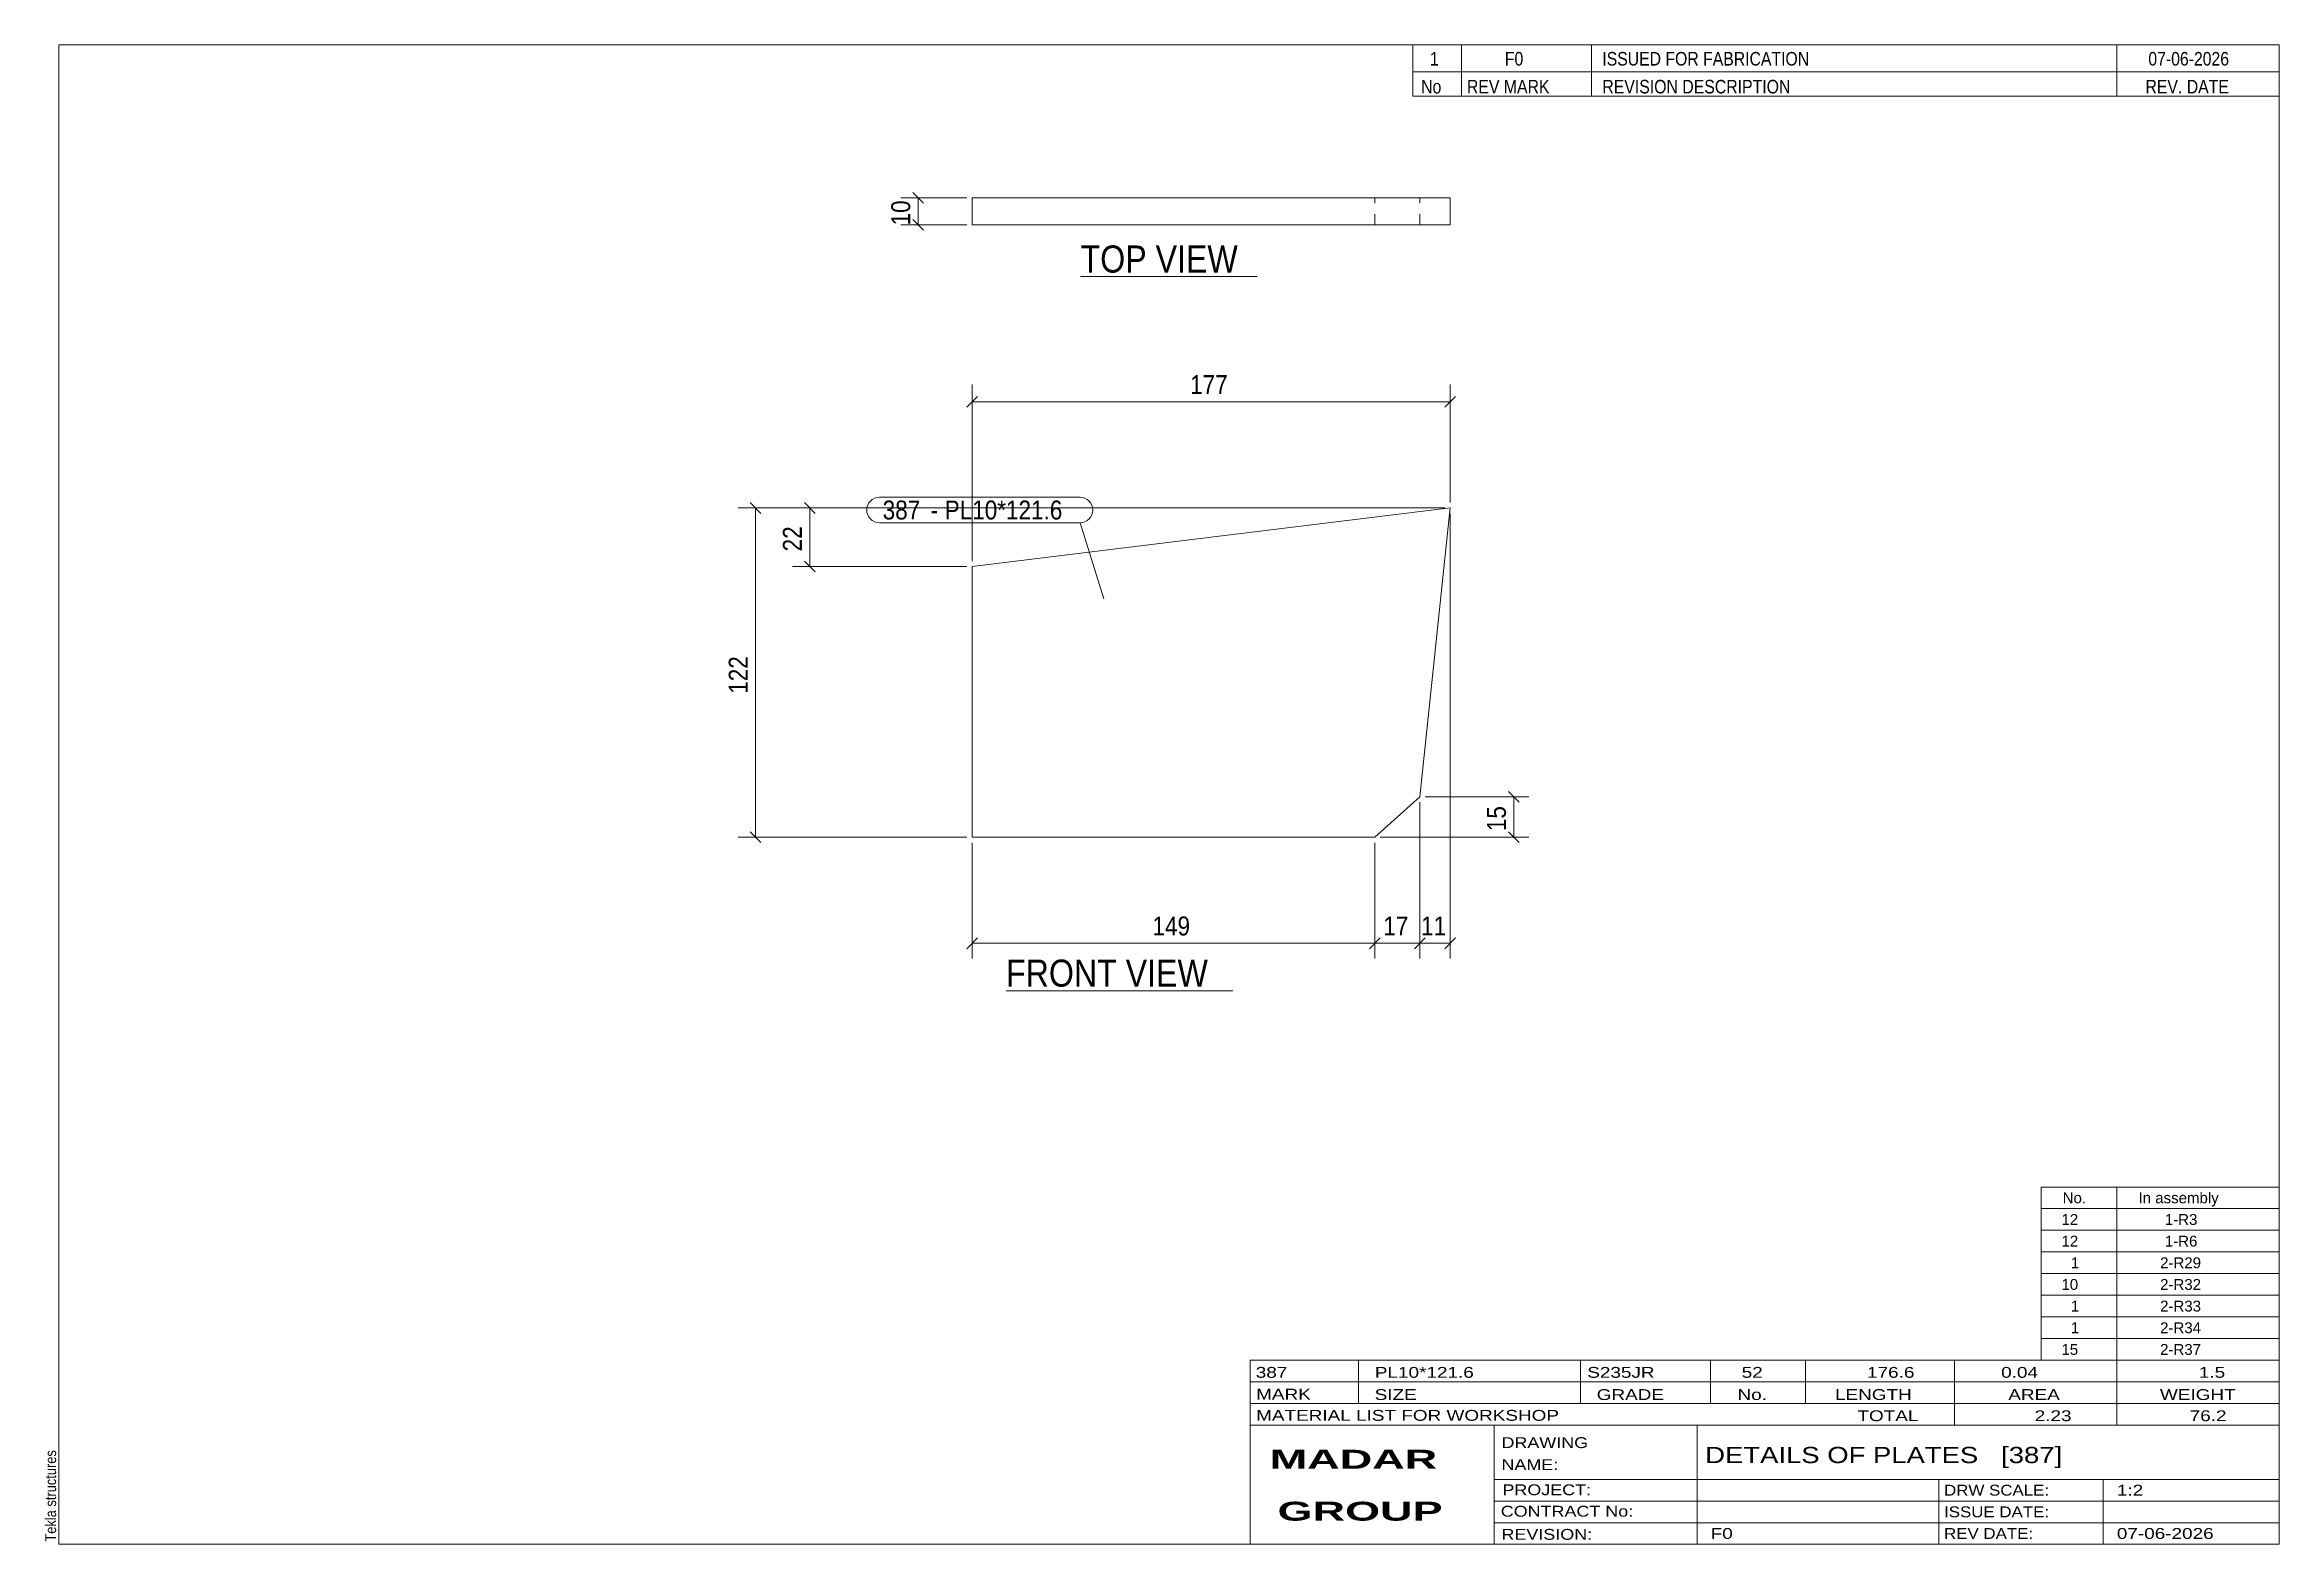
# Model space of a CAD drawing. Header units: millimetres. Extents: x 2 to 415, y 5 to 282.
import ezdxf

# ---------------------------------------------------------------- set-up
doc = ezdxf.new("R2010")
doc.units = ezdxf.units.MM
doc.linetypes.add('XKITLINE00', pattern=[0])
doc.linetypes.add('XKITLINE02', pattern=[4, 2, -2])
for name, color, linetype, lineweight in [('Dimensions', 7, 'Continuous', 0), ('DrawingSheet', 5, 'Continuous', 0), ('OtherObjectType', 7, 'Continuous', 0), ('Part', 2, 'Continuous', 0), ('PartMark', 7, 'Continuous', 0)]:
    doc.layers.add(name, color=color, linetype=linetype, lineweight=lineweight)
doc.styles.add('ARIAL', font='ARIAL.TTF')
doc.styles.add('ARIAL_BOLD', font='ARIALBD.TTF')
doc.styles.add('ARIAL_NARROW', font='ARIALN.TTF')

# ---------------------------------------------------------------- blocks, each defined once
blk = doc.blocks.new('*A1')
at = {"layer": 'Part', "color": 2, "linetype": 'XKITLINE00', "lineweight": 0}
for p, q in [((173.65, 185.6), (261.93, 196.42)), ((261.93, 196.42), (256.3, 143.06)), ((173.65, 135.6), (173.65, 185.6)), ((256.3, 143.06), (248.01, 135.6)), ((248.01, 135.6), (173.65, 135.6))]:
    blk.add_line(p, q, dxfattribs=at)
blk = doc.blocks.new('*A2')
at = {"layer": 'Part', "color": 2, "linetype": 'XKITLINE00', "lineweight": 0}
for p, q in [((261.93, 253.7), (173.65, 253.7)), ((173.65, 248.7), (173.65, 253.7)), ((261.93, 248.7), (261.93, 253.7)), ((173.65, 248.7), (261.93, 248.7))]:
    blk.add_line(p, q, dxfattribs=at)
at = {"layer": 'Part', "color": 7, "linetype": 'XKITLINE02', "lineweight": 0}
for p, q in [((173.65, 253.7), (173.65, 248.7)), ((248.01, 248.7), (248.01, 253.7)), ((256.3, 248.7), (256.3, 253.7))]:
    blk.add_line(p, q, dxfattribs=at)
blk = doc.blocks.new('*A3')
at = {"layer": 'DrawingSheet', "color": 5, "linetype": 'XKITLINE00', "lineweight": 0}
for p, q in [((415, 282), (5, 282)), ((5, 282), (5, 5)), ((415, 5), (415, 282)), ((5, 5), (415, 5))]:
    blk.add_line(p, q, dxfattribs=at)
at = {"layer": 'DrawingSheet', "color": 5, "style": 'ARIAL', "width": 0.85}
blk.add_text('Tekla structures', height=2, rotation=90, dxfattribs=at).set_placement((4.5, 5.5))
blk = doc.blocks.new('*A4')
at = {"layer": 'OtherObjectType', "color": 7, "linetype": 'XKITLINE00', "lineweight": 0}
for p, q in [((371, 71), (415, 71)), ((371, 67), (371, 71)), ((385, 67), (385, 71)), ((415, 67), (415, 71)), ((371, 67), (415, 67)), ((371, 63), (371, 67)), ((385, 63), (385, 67)), ((415, 63), (415, 67)), ((371, 63), (415, 63)), ((371, 59), (371, 63)), ((385, 59), (385, 63)), ((415, 59), (415, 63)), ((371, 59), (415, 59)), ((371, 55), (371, 59)), ((385, 55), (385, 59)), ((415, 55), (415, 59)), ((371, 55), (415, 55)), ((371, 51), (371, 55)), ((385, 51), (385, 55)), ((415, 51), (415, 55)), ((371, 51), (415, 51)), ((371, 47), (371, 51)), ((385, 47), (385, 51)), ((415, 47), (415, 51)), ((371, 47), (415, 47)), ((371, 43), (371, 47)), ((385, 43), (385, 47)), ((415, 43), (415, 47)), ((371, 43), (415, 43)), ((371, 39), (371, 43)), ((385, 39), (385, 43)), ((415, 39), (415, 43)), ((371, 39), (415, 39))]:
    blk.add_line(p, q, dxfattribs=at)
at = {"layer": 'OtherObjectType', "color": 7, "style": 'ARIAL_NARROW', "width": 1.211571}
for s, p in [('12', (374.77, 64)), ('No.', (375, 68)), ('In assembly', (389, 68)), ('1-R3', (393.86, 64)), ('12', (374.77, 60)), ('1-R6', (393.86, 60)), ('1', (376.5, 56)), ('2-R29', (392.99, 56)), ('10', (374.77, 52)), ('2-R32', (392.99, 52)), ('1', (376.5, 48)), ('2-R33', (392.99, 48)), ('1', (376.5, 44)), ('2-R34', (392.99, 44)), ('15', (374.77, 40)), ('2-R37', (392.99, 40))]:
    blk.add_text(s, height=2, dxfattribs=at).set_placement(p)
blk = doc.blocks.new('*A5')
at = {"layer": 'OtherObjectType', "color": 7, "linetype": 'XKITLINE00', "lineweight": 0}
for p, q in [((255, 282), (415, 282)), ((415, 282), (255, 282)), ((255, 282), (255, 277)), ((264, 282), (264, 277)), ((288, 282), (288, 277)), ((385, 282), (385, 277)), ((415, 282), (415, 277)), ((255, 277), (415, 277)), ((255, 277), (255, 272.5)), ((255, 277), (415, 277)), ((264, 277), (264, 272.5)), ((288, 277), (288, 272.5)), ((385, 277), (385, 272.5)), ((415, 277), (415, 272.5)), ((415, 272.5), (255, 272.5))]:
    blk.add_line(p, q, dxfattribs=at)
at = {"layer": 'OtherObjectType', "color": 7, "style": 'ARIAL_NARROW'}
for s, width, p in [('1', 1.017001, (258.16, 278.15)), ('F0', 1.017001, (272, 278.15)), ('ISSUED FOR FABRICATION', 1.017001, (290, 278.15)), ('07-06-2026', 1.017001, (390.82, 278.15)), ('No', 1.02, (256.54, 273)), ('REV MARK', 1.02, (265, 273)), ('REVISION DESCRIPTION', 1.02, (290, 273)), ('REV. DATE', 1.02, (390.28, 273))]:
    blk.add_text(s, height=2.5, dxfattribs=dict(at, width=width)).set_placement(p)
blk = doc.blocks.new('*A6')
at = {"layer": 'OtherObjectType', "color": 7, "linetype": 'XKITLINE00', "lineweight": 0}
for p, q in [((225, 39), (415, 39)), ((225, 39), (225, 35)), ((225, 39), (415, 39)), ((245, 35), (245, 39)), ((286, 35), (286, 39)), ((310, 35), (310, 39)), ((327.5, 35), (327.5, 39)), ((355, 35), (355, 39)), ((385, 35), (385, 39)), ((415, 35), (415, 39)), ((225, 35), (415, 35)), ((225, 35), (225, 5)), ((225, 35), (415, 35)), ((245, 31), (245, 35)), ((286, 31), (286, 35)), ((310, 31), (310, 35)), ((327.5, 31), (327.5, 35)), ((355, 31), (355, 35)), ((385, 31), (385, 35)), ((415, 31), (415, 35)), ((225, 31), (415, 31)), ((355, 27), (355, 31)), ((385, 27), (385, 31)), ((415, 27), (415, 31)), ((225, 27), (415, 27)), ((270, 21), (270, 27)), ((307.5, 17), (307.5, 27)), ((415, 21), (415, 27)), ((270, 21), (270, 5)), ((415, 17), (415, 21)), ((270, 17), (415, 17)), ((307.5, 5), (307.5, 17)), ((352.16, 13), (352.16, 17)), ((382.5, 5), (382.5, 17)), ((415, 13), (415, 17)), ((270, 13), (415, 13)), ((352.16, 5), (352.16, 13)), ((415, 9), (415, 13)), ((270, 9), (415, 9)), ((415, 5), (415, 9)), ((225, 5), (415, 5)), ((262.5, 5), (415, 5))]:
    blk.add_line(p, q, dxfattribs=at)
at = {"layer": 'OtherObjectType', "color": 7, "style": 'ARIAL_NARROW'}
for s, height, width, p in [('387', 2, 1.525501, (226.01, 35.76)), ('PL10*121.6', 2, 1.525501, (248, 35.76)), ('S235JR', 2, 1.525501, (287.22, 35.76)), ('52', 2, 1.525501, (315.73, 35.76)), ('176.6', 2, 1.525501, (338.88, 35.76)), ('0.04', 2, 1.525501, (363.64, 35.76)), ('1.5', 2, 1.525501, (400.14, 35.76)), ('MARK', 2, 1.525501, (226.08, 31.73)), ('SIZE', 2, 1.525501, (247.96, 31.66)), ('GRADE', 2, 1.525501, (288.96, 31.66)), ('No.', 2, 1.525501, (314.96, 31.66)), ('LENGTH', 2, 1.525501, (332.96, 31.66)), ('AREA', 2, 1.525501, (364.96, 31.66)), ('WEIGHT', 2, 1.525501, (392.96, 31.66)), ('MATERIAL LIST FOR WORKSHOP', 2, 1.525501, (226.08, 27.82)), ('TOTAL', 2, 1.525501, (337.1, 27.75)), ('2.23', 2, 1.525501, (369.83, 27.75)), ('76.2', 2, 1.525501, (398.45, 27.75)), ('DRAWING', 2, 1.445, (271.38, 22.78)), ('NAME:', 2, 1.445, (271.38, 18.72)), ('DETAILS OF PLATES   [387]', 3, 1.474651, (309, 20)), ('PROJECT:', 2, 1.445, (271.55, 14.07)), ('DRW SCALE:', 2, 1.36, (353.1, 14)), ('1:2', 2, 1.525501, (385, 14)), ('CONTRACT No:', 2, 1.445, (271.25, 10.11)), ('ISSUE DATE:', 2, 1.36, (353.1, 10)), ('REVISION:', 2, 1.445, (271.38, 5.84)), ('F0', 2, 1.525501, (310, 6)), ('REV DATE:', 2, 1.36, (353.1, 6)), ('07-06-2026', 2, 1.525501, (385, 6))]:
    blk.add_text(s, height=height, dxfattribs=dict(at, width=width)).set_placement(p)
at = {"layer": 'OtherObjectType', "color": 1, "style": 'ARIAL_BOLD', "width": 1.7}
for s, p in [('MADAR ', (228.58, 18.97)), ('GROUP', (230.03, 9.37))]:
    blk.add_text(s, height=3.5, dxfattribs=at).set_placement(p)
blk = doc.blocks.new('*A7')
at = {"layer": 'Dimensions', "color": 7, "linetype": 'XKITLINE00', "lineweight": 0}
for p, q in [((173.65, 186.6), (173.65, 219.21)), ((261.93, 197.42), (261.93, 219.21)), ((174.64, 217), (172.66, 215.02)), ((173.65, 216.01), (261.93, 216.01)), ((262.92, 217), (260.94, 215.02))]:
    blk.add_line(p, q, dxfattribs=at)
at = {"layer": 'Dimensions', "color": 3}
for p in [(173.65, 216.01), (261.93, 216.01)]:
    blk.add_point(p, dxfattribs=at)
at = {"layer": 'Dimensions', "color": 3, "style": 'ARIAL', "width": 0.85}
blk.add_text('177', height=3.5, dxfattribs=at).set_placement((213.89, 217.46))
blk = doc.blocks.new('*A8')
at = {"layer": 'Dimensions', "color": 7, "linetype": 'XKITLINE00', "lineweight": 0}
for p, q in [((173.65, 134.6), (173.65, 113.21)), ((248.01, 134.6), (248.01, 113.21)), ((174.64, 117), (172.66, 115.02)), ((173.65, 116.01), (248.01, 116.01)), ((249, 117), (247.02, 115.02))]:
    blk.add_line(p, q, dxfattribs=at)
at = {"layer": 'Dimensions', "color": 3}
for p in [(173.65, 116.01), (248.01, 116.01)]:
    blk.add_point(p, dxfattribs=at)
at = {"layer": 'Dimensions', "color": 3, "style": 'ARIAL', "width": 0.85}
blk.add_text('149', height=3.5, dxfattribs=at).set_placement((206.94, 117.46))
blk = doc.blocks.new('*A9')
at = {"layer": 'Dimensions', "color": 7, "linetype": 'XKITLINE00', "lineweight": 0}
for p, q in [((256.3, 142.06), (256.3, 113.21)), ((248.01, 134.6), (248.01, 113.21)), ((249, 117), (247.02, 115.02)), ((248.01, 116.01), (256.3, 116.01)), ((257.29, 117), (255.31, 115.02))]:
    blk.add_line(p, q, dxfattribs=at)
at = {"layer": 'Dimensions', "color": 3}
for p in [(248.01, 116.01), (256.3, 116.01)]:
    blk.add_point(p, dxfattribs=at)
at = {"layer": 'Dimensions', "color": 3, "style": 'ARIAL', "width": 0.85}
blk.add_text('17', height=3.5, dxfattribs=at).set_placement((249.56, 117.46))
blk = doc.blocks.new('*A10')
at = {"layer": 'Dimensions', "color": 7, "linetype": 'XKITLINE00', "lineweight": 0}
for p, q in [((261.93, 195.42), (261.93, 113.21)), ((256.3, 142.06), (256.3, 113.21)), ((257.29, 117), (255.31, 115.02)), ((256.3, 116.01), (261.93, 116.01)), ((262.92, 117), (260.94, 115.02))]:
    blk.add_line(p, q, dxfattribs=at)
at = {"layer": 'Dimensions', "color": 3}
for p in [(256.3, 116.01), (261.93, 116.01)]:
    blk.add_point(p, dxfattribs=at)
at = {"layer": 'Dimensions', "color": 3, "style": 'ARIAL', "width": 0.85}
blk.add_text('11', height=3.5, dxfattribs=at).set_placement((256.52, 117.46))
blk = doc.blocks.new('*A11')
at = {"layer": 'Dimensions', "color": 7, "linetype": 'XKITLINE00', "lineweight": 0}
for p, q in [((260.93, 196.42), (130.45, 196.42)), ((132.66, 197.41), (134.64, 195.43)), ((133.65, 135.6), (133.65, 196.42)), ((132.66, 136.59), (134.64, 134.61)), ((172.65, 135.6), (130.45, 135.6))]:
    blk.add_line(p, q, dxfattribs=at)
at = {"layer": 'Dimensions', "color": 3}
for p in [(133.65, 196.42), (133.65, 135.6)]:
    blk.add_point(p, dxfattribs=at)
at = {"layer": 'Dimensions', "color": 3, "style": 'ARIAL', "width": 0.85}
blk.add_text('122', height=3.5, rotation=90.0002, dxfattribs=at).set_placement((132.2, 162.11))
blk = doc.blocks.new('*A12')
at = {"layer": 'Dimensions', "color": 7, "linetype": 'XKITLINE00', "lineweight": 0}
for p, q in [((257.3, 143.06), (276.45, 143.06)), ((272.66, 144.05), (274.64, 142.07)), ((273.65, 135.6), (273.65, 143.06)), ((272.66, 136.59), (274.64, 134.61)), ((249.01, 135.6), (276.45, 135.6))]:
    blk.add_line(p, q, dxfattribs=at)
at = {"layer": 'Dimensions', "color": 3}
for p in [(273.65, 143.06), (273.65, 135.6)]:
    blk.add_point(p, dxfattribs=at)
at = {"layer": 'Dimensions', "color": 3, "style": 'ARIAL', "width": 0.85}
blk.add_text('15', height=3.5, rotation=90.0002, dxfattribs=at).set_placement((272.2, 136.73))
blk = doc.blocks.new('*A13')
at = {"layer": 'Dimensions', "color": 7, "linetype": 'XKITLINE00', "lineweight": 0}
for p, q in [((260.93, 196.42), (140.45, 196.42)), ((142.66, 197.41), (144.64, 195.43)), ((143.65, 185.6), (143.65, 196.42)), ((142.66, 186.59), (144.64, 184.61)), ((172.65, 185.6), (140.45, 185.6))]:
    blk.add_line(p, q, dxfattribs=at)
at = {"layer": 'Dimensions', "color": 3}
for p in [(143.65, 196.42), (143.65, 185.6)]:
    blk.add_point(p, dxfattribs=at)
at = {"layer": 'Dimensions', "color": 3, "style": 'ARIAL', "width": 0.85}
blk.add_text('22', height=3.5, rotation=90.0002, dxfattribs=at).set_placement((142.2, 188.41))
blk = doc.blocks.new('*A14')
at = {"layer": 'PartMark', "color": 7, "linetype": 'XKITLINE00', "lineweight": 0}
for p, q in [((156.52, 198.4), (193.56, 198.4)), ((156.52, 193.7), (193.56, 193.7)), ((197.96, 179.63), (193.56, 193.7))]:
    blk.add_line(p, q, dxfattribs=at)
for centre, start, end in [((156.52, 196.05), 90, 270), ((193.56, 196.05), 270, 90)]:
    blk.add_arc(centre, 2.35, start, end, dxfattribs=at)
at = {"layer": 'PartMark', "color": 1, "style": 'ARIAL', "width": 0.85}
blk.add_text('387', height=3.5, dxfattribs=at).set_placement((157.12, 194.3))
at = {"layer": 'PartMark', "color": 3, "style": 'ARIAL', "width": 0.85}
for s, p in [('-', (165.96, 194.3)), ('PL10*121.6', (168.57, 194.3))]:
    blk.add_text(s, height=3.5, dxfattribs=at).set_placement(p)
blk = doc.blocks.new('*A15')
at = {"layer": 'OtherObjectType', "color": 7, "linetype": 'XKITLINE00', "lineweight": 0}
blk.add_line((179.9, 107.26), (221.75, 107.26), dxfattribs=at)
at = {"layer": 'OtherObjectType', "color": 3, "style": 'ARIAL', "width": 0.85}
blk.add_text('FRONT VIEW', height=5, dxfattribs=at).set_placement((179.9, 108.01))
blk = doc.blocks.new('*A16')
at = {"layer": 'Dimensions', "color": 7, "linetype": 'XKITLINE00', "lineweight": 0}
for p, q in [((172.65, 253.7), (160.45, 253.7)), ((162.66, 254.69), (164.64, 252.71)), ((163.65, 248.7), (163.65, 253.7)), ((172.65, 248.7), (160.45, 248.7)), ((162.66, 249.69), (164.64, 247.71))]:
    blk.add_line(p, q, dxfattribs=at)
at = {"layer": 'Dimensions', "color": 3}
for p in [(163.65, 253.7), (163.65, 248.7)]:
    blk.add_point(p, dxfattribs=at)
at = {"layer": 'Dimensions', "color": 3, "style": 'ARIAL', "width": 0.85}
blk.add_text('10', height=3.5, rotation=90.0002, dxfattribs=at).set_placement((162.2, 248.61))
blk = doc.blocks.new('*A17')
at = {"layer": 'OtherObjectType', "color": 7, "linetype": 'XKITLINE00', "lineweight": 0}
blk.add_line((193.66, 239.16), (226.26, 239.16), dxfattribs=at)
at = {"layer": 'OtherObjectType', "color": 3, "style": 'ARIAL', "width": 0.85}
blk.add_text('TOP VIEW', height=5, dxfattribs=at).set_placement((193.66, 239.91))

msp = doc.modelspace()

# ---------------------------------------------------------------- block references
at = {"lineweight": 0}
for name in ['*A3', '*A5', '*A16', '*A2', '*A17', '*A7', '*A14', '*A11', '*A13', '*A1', '*A10', '*A9', '*A12', '*A8', '*A15', '*A4', '*A6']:
    msp.add_blockref(name, (0, 0), dxfattribs=at)

doc.saveas('drawing.dxf')
